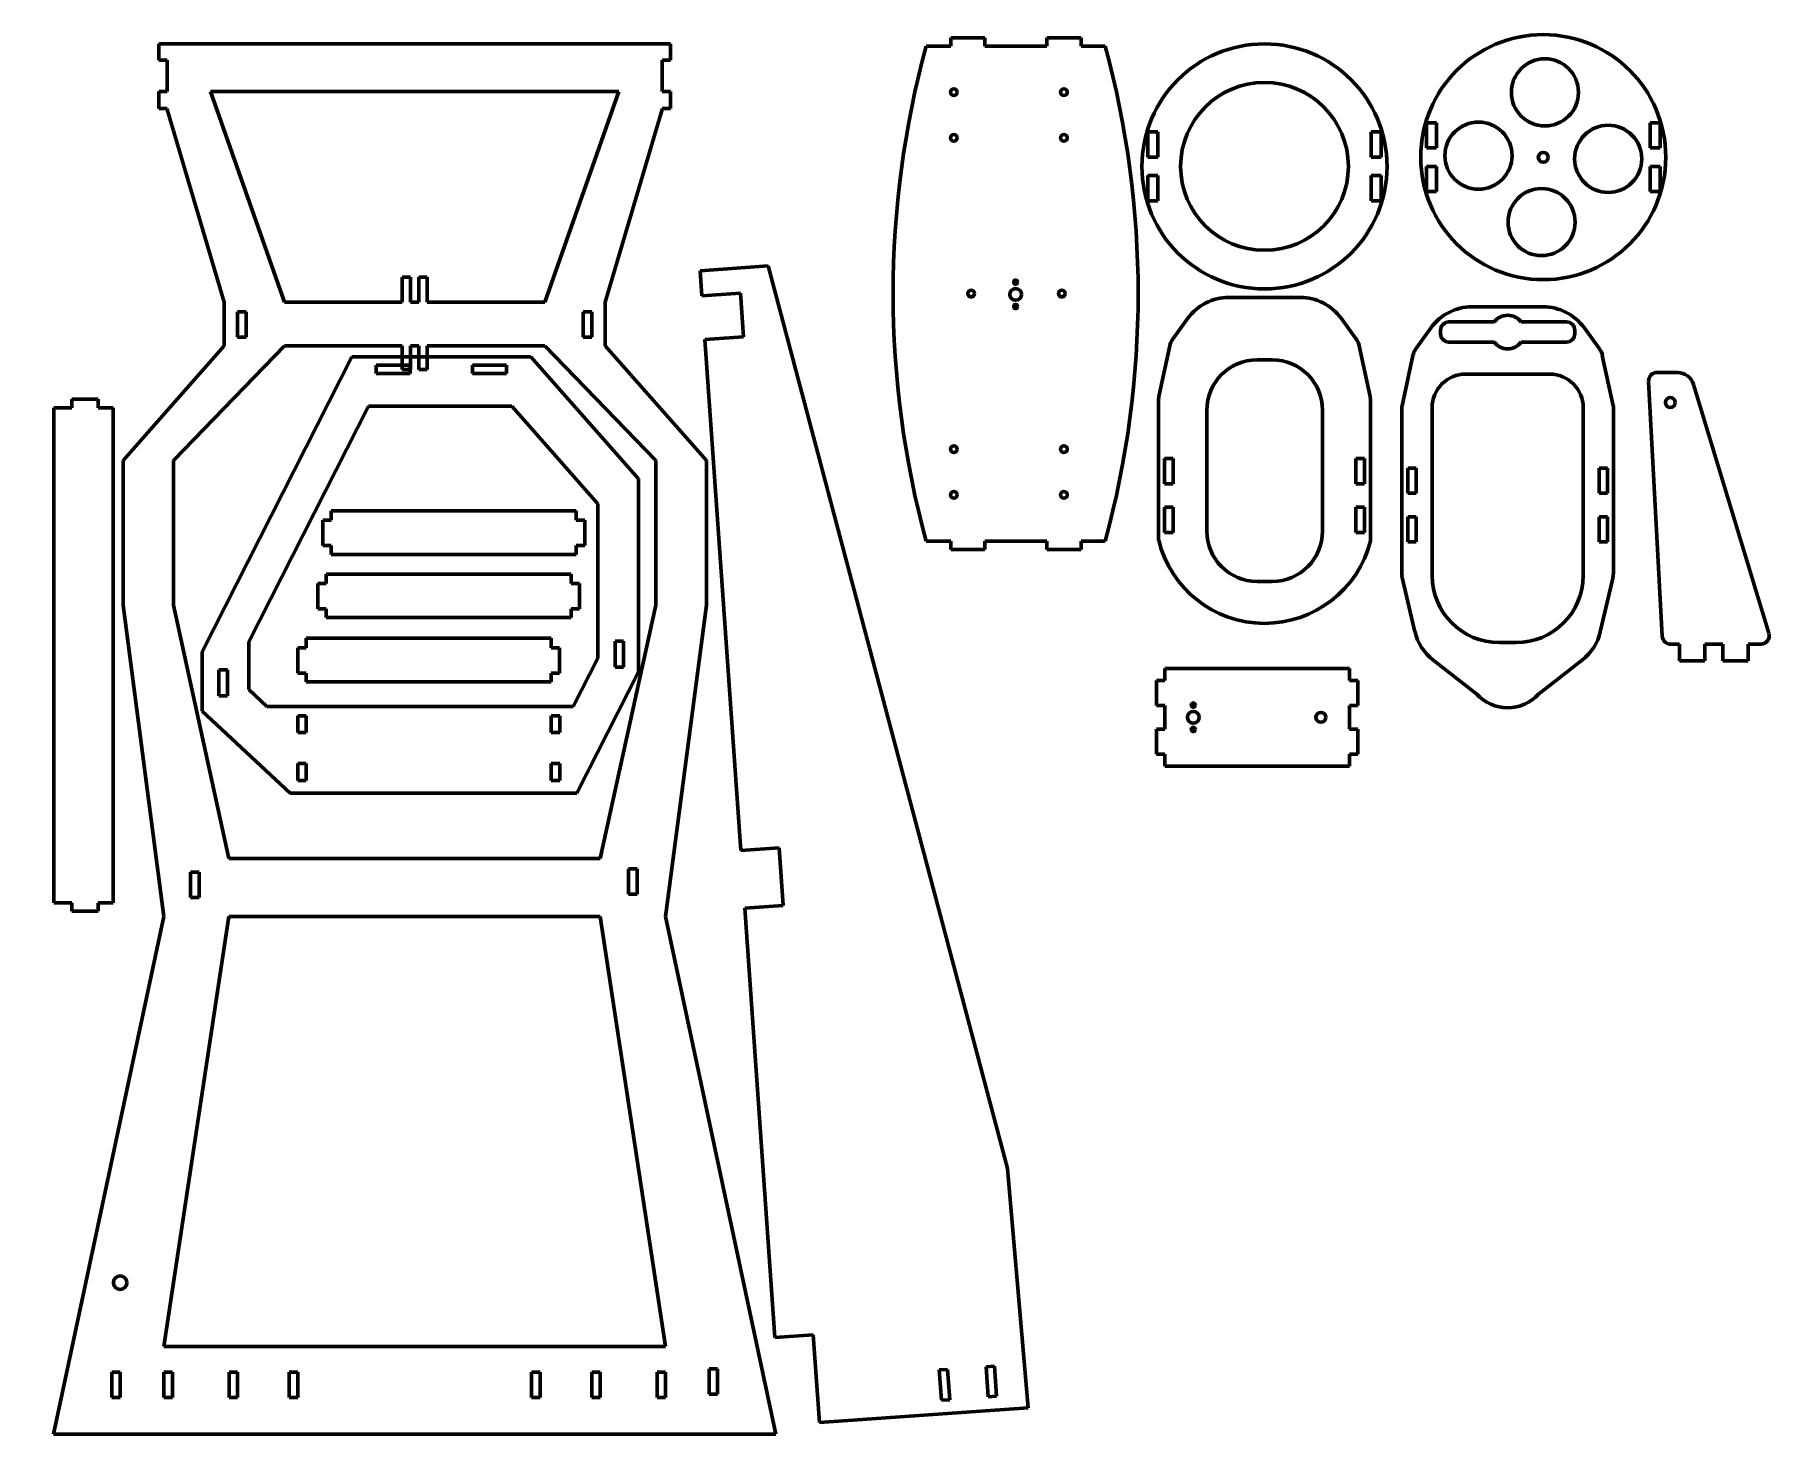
# Model space of a CAD drawing. Header units: millimetres. Extents: x -6 to 1028, y 65 to 899.
import ezdxf

# ---------------------------------------------------------------- set-up
doc = ezdxf.new("R2010")
doc.units = ezdxf.units.MM
doc.linetypes.add('K5LT_BASIC', pattern=[0])
doc.layers.add('Системный слой (1)', color=252, linetype='Continuous', true_color=0x909090)

msp = doc.modelspace()

# ---------------------------------------------------------------- linework, layer by layer
at = {"layer": 'Системный слой (1)', "color": 150, "linetype": 'K5LT_BASIC', "lineweight": 60, "true_color": 0x0080ff}
for p, q in [((67.9, 893.9), (67.9, 884.1)), ((372.9, 893.9), (67.9, 893.9)), ((372.9, 884.1), (372.9, 893.9)), ((539.8, 892.6), (525.2, 892.6)), ((560.1, 897.6), (539.8, 897.6)), ((539.8, 897.6), (539.8, 892.6)), ((560.1, 892.6), (560.1, 897.6)), ((597.1, 892.6), (560.1, 892.6)), ((617.5, 897.6), (597.1, 897.6)), ((597.1, 897.6), (597.1, 892.6)), ((617.5, 892.6), (617.5, 897.6)), ((631.8, 892.6), (617.5, 892.6)), ((67.9, 884.1), (72.9, 884.1)), ((72.9, 884.1), (72.9, 865.5)), ((367.9, 884.1), (372.9, 884.1)), ((367.9, 865.5), (367.9, 884.1)), ((67.9, 865.5), (67.9, 855.3)), ((72.9, 865.5), (67.9, 865.5)), ((98.7, 865.5), (142.8, 739.9)), ((342.1, 865.5), (98.7, 865.5)), ((298, 739.9), (342.1, 865.5)), ((372.9, 865.5), (367.9, 865.5)), ((372.9, 855.3), (372.9, 865.5)), ((67.9, 855.3), (72.9, 855.3)), ((72.9, 855.3), (72.9, 854.8)), ((72.9, 854.8), (106.9, 739.9)), ((333.9, 739.9), (367.9, 854.8)), ((367.9, 855.3), (372.9, 855.3)), ((367.9, 854.8), (367.9, 855.3)), ((657.2, 841.4), (657.2, 826.4)), ((663.2, 841.4), (657.2, 841.4)), ((663.2, 826.4), (663.2, 841.4)), ((796.4, 841.4), (790.4, 841.4)), ((790.4, 841.4), (790.4, 826.4)), ((796.4, 826.4), (796.4, 841.4)), ((829.3, 846.9), (823.3, 846.9)), ((823.3, 846.9), (823.3, 831.9)), ((829.3, 831.9), (829.3, 846.9)), ((956.6, 846.9), (956.6, 831.9)), ((962.6, 846.9), (956.6, 846.9)), ((962.6, 831.9), (962.6, 846.9)), ((823.3, 831.9), (829.3, 831.9)), ((956.6, 831.9), (962.6, 831.9)), ((657.2, 826.4), (663.2, 826.4)), ((790.4, 826.4), (796.4, 826.4)), ((823.3, 820.9), (823.3, 805.9)), ((829.3, 820.9), (823.3, 820.9)), ((829.3, 805.9), (829.3, 820.9)), ((962.6, 820.9), (956.6, 820.9)), ((956.6, 820.9), (956.6, 805.9)), ((962.6, 805.9), (962.6, 820.9)), ((657.2, 815.4), (657.2, 800.4)), ((663.2, 815.4), (657.2, 815.4)), ((663.2, 800.4), (663.2, 815.4)), ((790.4, 815.4), (790.4, 800.4)), ((796.4, 815.4), (790.4, 815.4)), ((796.4, 800.4), (796.4, 815.4)), ((657.2, 800.4), (663.2, 800.4)), ((790.4, 800.4), (796.4, 800.4)), ((823.3, 805.9), (829.3, 805.9)), ((956.6, 805.9), (962.6, 805.9)), ((212.9, 754.9), (217.9, 754.9)), ((212.9, 739.9), (212.9, 754.9)), ((217.9, 754.9), (217.9, 739.9)), ((222.9, 754.9), (227.9, 754.9)), ((222.9, 739.9), (222.9, 754.9)), ((227.9, 754.9), (227.9, 739.9)), ((390.5, 758.7), (431, 761.6)), ((391.6, 743.8), (390.5, 758.7)), ((431, 761.6), (573.6, 223.7)), ((414.5, 745.4), (391.6, 743.8)), ((416.3, 719.4), (414.5, 745.4)), ((106.9, 739.9), (106.9, 713.9)), ((119.9, 734.3), (114.9, 734.3)), ((114.9, 734.3), (114.9, 719.2)), ((119.9, 719.2), (119.9, 734.3)), ((142.8, 739.9), (212.9, 739.9)), ((217.9, 739.9), (222.9, 739.9)), ((227.9, 739.9), (298, 739.9)), ((320.9, 734.3), (320.9, 719.2)), ((325.9, 734.3), (320.9, 734.3)), ((325.9, 719.2), (325.9, 734.3)), ((333.9, 713.9), (333.9, 739.9)), ((748.1, 742.8), (705.5, 742.8)), ((850.4, 737.2), (892.9, 737.2)), ((681.2, 730.4), (672, 717.7)), ((781.6, 717.7), (772.4, 730.4)), ((816.9, 712.1), (826.1, 724.8)), ((836.7, 728.2), (863.7, 728.2)), ((879.7, 728.2), (906.7, 728.2)), ((917.2, 724.8), (926.5, 712.1)), ((106.9, 713.9), (46.6, 645.7)), ((142.8, 713.9), (76.7, 645.7)), ((114.9, 719.2), (119.9, 719.2)), ((212.9, 713.9), (142.8, 713.9)), ((212.9, 699.9), (212.9, 713.9)), ((222.9, 713.9), (217.9, 713.9)), ((217.9, 713.9), (217.9, 699.9)), ((222.9, 699.9), (222.9, 713.9)), ((227.9, 713.9), (227.9, 699.9)), ((298, 713.9), (227.9, 713.9)), ((364.1, 645.7), (298, 713.9)), ((320.9, 719.2), (325.9, 719.2)), ((394.2, 645.7), (333.9, 713.9)), ((393.4, 717.8), (416.3, 719.4)), ((414.7, 413.2), (393.4, 717.8)), ((670.3, 713.9), (663.9, 683.8)), ((789.7, 683.8), (783.2, 713.9)), ((831.7, 721.2), (831.7, 723.2)), ((863.7, 716.2), (836.7, 716.2)), ((906.7, 716.2), (879.7, 716.2)), ((911.7, 723.2), (911.7, 721.2)), ((93.8, 531.7), (182.9, 707.5)), ((182.9, 707.5), (289.7, 707.5)), ((289.7, 707.5), (353.8, 634.7)), ((731.4, 705.6), (722.4, 705.6)), ((808.8, 678.2), (815.2, 708.3)), ((928.1, 708.3), (934.5, 678.2)), ((197.5, 697.5), (197.5, 702.5)), ((197.5, 702.5), (217.8, 702.5)), ((217.8, 697.5), (197.5, 697.5)), ((217.9, 699.9), (212.9, 699.9)), ((217.8, 702.5), (217.8, 697.5)), ((227.9, 699.9), (222.9, 699.9)), ((254.8, 697.5), (254.8, 702.5)), ((254.8, 702.5), (275.1, 702.5)), ((275.1, 697.5), (254.8, 697.5)), ((275.1, 702.5), (275.1, 697.5)), ((846.7, 697.1), (896.7, 697.1)), ((955.7, 692.8), (963.8, 541)), ((972.9, 698.1), (960.7, 698.1)), ((1027.4, 542.7), (982.4, 691)), ((5.3, 382.1), (5.3, 677.1)), ((5.3, 677.1), (16.1, 677.1)), ((16.1, 682.1), (31.7, 682.1)), ((16.1, 677.1), (16.1, 682.1)), ((31.7, 682.1), (31.7, 677.1)), ((31.7, 677.1), (40.8, 677.1)), ((40.8, 677.1), (40.8, 382.1)), ((121.5, 537.5), (192.8, 678.1)), ((192.8, 678.1), (278.2, 678.1)), ((278.2, 678.1), (329.5, 619.8)), ((663.7, 681.7), (663.7, 598.2)), ((692.4, 675.6), (692.4, 603.6)), ((761.4, 603.6), (761.4, 675.6)), ((789.9, 597.7), (789.9, 681.7)), ((808.6, 578.3), (808.6, 676.1)), ((826.7, 577.1), (826.7, 677.1)), ((916.7, 677.1), (916.7, 577.1)), ((934.8, 676.1), (934.8, 580.6)), ((46.6, 645.7), (46.6, 559.4)), ((76.7, 645.7), (76.7, 559.4)), ((364.1, 559.4), (364.1, 645.7)), ((394.2, 559.4), (394.2, 645.7)), ((667.3, 646.8), (667.3, 631.8)), ((672.3, 646.8), (667.3, 646.8)), ((672.3, 631.8), (672.3, 646.8)), ((781.3, 646.8), (781.3, 631.8)), ((786.3, 646.8), (781.3, 646.8)), ((786.3, 631.8), (786.3, 646.8)), ((812.2, 626.1), (812.2, 641.1)), ((812.2, 641.1), (817.2, 641.1)), ((817.2, 641.1), (817.2, 626.1)), ((926.2, 641.1), (931.2, 641.1)), ((926.2, 626.1), (926.2, 641.1)), ((931.2, 641.1), (931.2, 626.1)), ((353.8, 634.7), (353.8, 519.8)), ((667.3, 631.8), (672.3, 631.8)), ((781.3, 631.8), (786.3, 631.8)), ((817.2, 626.1), (812.2, 626.1)), ((931.2, 626.1), (926.2, 626.1)), ((165.7, 610.1), (165.7, 595)), ((170.7, 610.1), (165.7, 610.1)), ((316.7, 615.7), (170.7, 615.7)), ((170.7, 615.7), (170.7, 610.1)), ((316.7, 610.1), (316.7, 615.7)), ((321.7, 610.1), (316.7, 610.1)), ((321.7, 595), (321.7, 610.1)), ((329.5, 619.8), (329.5, 527.9)), ((667.3, 617.8), (667.3, 602.8)), ((672.3, 617.8), (667.3, 617.8)), ((672.3, 602.8), (672.3, 617.8)), ((786.3, 617.8), (781.3, 617.8)), ((781.3, 617.8), (781.3, 602.8)), ((786.3, 602.8), (786.3, 617.8)), ((812.2, 597.1), (812.2, 612.1)), ((812.2, 612.1), (817.2, 612.1)), ((817.2, 612.1), (817.2, 597.1)), ((926.2, 612.1), (931.2, 612.1)), ((926.2, 597.1), (926.2, 612.1)), ((931.2, 612.1), (931.2, 597.1)), ((667.3, 602.8), (672.3, 602.8)), ((781.3, 602.8), (786.3, 602.8)), ((165.7, 595), (170.7, 595)), ((170.7, 595), (170.7, 589.7)), ((170.7, 589.7), (316.7, 589.7)), ((316.7, 595), (321.7, 595)), ((316.7, 589.7), (316.7, 595)), ((525.2, 597.6), (539.8, 597.6)), ((539.8, 597.6), (539.8, 592.6)), ((539.8, 592.6), (560.1, 592.6)), ((560.1, 592.6), (560.1, 597.6)), ((560.1, 597.6), (597.1, 597.6)), ((597.1, 597.6), (597.1, 592.6)), ((597.1, 592.6), (617.5, 592.6)), ((617.5, 592.6), (617.5, 597.6)), ((617.5, 597.6), (631.8, 597.6)), ((817.2, 597.1), (812.2, 597.1)), ((931.2, 597.1), (926.2, 597.1)), ((162.7, 572.4), (162.7, 557.3)), ((167.7, 572.4), (162.7, 572.4)), ((313.7, 578), (167.7, 578)), ((167.7, 578), (167.7, 572.4)), ((313.7, 572.4), (313.7, 578)), ((318.7, 572.4), (313.7, 572.4)), ((318.7, 557.3), (318.7, 572.4)), ((722.4, 573.6), (731.4, 573.6)), ((816.4, 543.6), (808.8, 576)), ((934, 573.8), (926.9, 543.6)), ((46.6, 559.4), (71, 374)), ((76.7, 559.4), (109.7, 408.5)), ((331, 408.5), (364.1, 559.4)), ((369.8, 374), (394.2, 559.4)), ((162.7, 557.3), (167.7, 557.3)), ((167.7, 557.3), (167.7, 552)), ((167.7, 552), (313.7, 552)), ((313.7, 557.3), (318.7, 557.3)), ((313.7, 552), (313.7, 557.3)), ((301.7, 539.8), (155.7, 539.8)), ((155.7, 539.8), (155.7, 534.1)), ((301.7, 534.1), (301.7, 539.8)), ((339.8, 537.9), (344.8, 537.9)), ((339.8, 522.4), (339.8, 537.9)), ((344.8, 537.9), (344.8, 522.4)), ((93.8, 496.3), (93.8, 531.7)), ((121.5, 509.1), (121.5, 537.5)), ((150.7, 534.1), (150.7, 519)), ((155.7, 534.1), (150.7, 534.1)), ((306.7, 534.1), (301.7, 534.1)), ((306.7, 519), (306.7, 534.1)), ((329.5, 527.9), (314.8, 499)), ((876.7, 537.1), (866.7, 537.1)), ((968.8, 536.2), (974.1, 536.2)), ((974.1, 536.2), (974.1, 526.2)), ((989.1, 526.2), (989.1, 536.2)), ((989.1, 536.2), (1000, 536.2)), ((1000, 536.2), (1000, 526.2)), ((1015, 536.2), (1022.6, 536.2)), ((1015, 526.2), (1015, 536.2)), ((103.8, 520.9), (108.8, 520.9)), ((103.8, 505.4), (103.8, 520.9)), ((108.8, 520.9), (108.8, 505.4)), ((150.7, 519), (155.7, 519)), ((155.7, 519), (155.7, 513.8)), ((301.7, 519), (306.7, 519)), ((301.7, 513.8), (301.7, 519)), ((353.8, 519.8), (317.1, 447.5)), ((344.8, 522.4), (339.8, 522.4)), ((667.4, 514.6), (667.4, 521.6)), ((667.4, 521.6), (777.4, 521.6)), ((777.4, 521.6), (777.4, 514.6)), ((853.3, 506.4), (827.2, 526.8)), ((916.2, 526.8), (890.1, 506.4)), ((974.1, 526.2), (989.1, 526.2)), ((1000, 526.2), (1015, 526.2)), ((132.3, 499), (121.5, 509.1)), ((155.7, 513.8), (301.7, 513.8)), ((662.4, 514.6), (667.4, 514.6)), ((662.4, 499.6), (662.4, 514.6)), ((777.4, 514.6), (782.4, 514.6)), ((782.4, 514.6), (782.4, 499.6)), ((146.2, 447.5), (93.8, 496.3)), ((108.8, 505.4), (103.8, 505.4)), ((314.8, 499), (132.3, 499)), ((667.4, 499.6), (662.4, 499.6)), ((667.4, 485.6), (667.4, 499.6)), ((782.4, 499.6), (777.4, 499.6)), ((777.4, 499.6), (777.4, 485.6)), ((150.8, 493.5), (155.8, 493.5)), ((150.8, 483.6), (150.8, 493.5)), ((155.8, 493.5), (155.8, 483.6)), ((301.8, 493.5), (306.8, 493.5)), ((301.8, 483.6), (301.8, 493.5)), ((306.8, 493.5), (306.8, 483.6)), ((155.8, 483.6), (150.8, 483.6)), ((306.8, 483.6), (301.8, 483.6)), ((662.4, 470.6), (662.4, 485.6)), ((662.4, 485.6), (667.4, 485.6)), ((777.4, 485.6), (782.4, 485.6)), ((782.4, 485.6), (782.4, 470.6)), ((667.4, 470.6), (662.4, 470.6)), ((667.4, 463.6), (667.4, 470.6)), ((782.4, 470.6), (777.4, 470.6)), ((777.4, 470.6), (777.4, 463.6)), ((150.8, 454.9), (150.8, 465)), ((150.8, 465), (155.8, 465)), ((155.8, 454.9), (150.8, 454.9)), ((155.8, 465), (155.8, 454.9)), ((301.8, 454.9), (301.8, 465)), ((301.8, 465), (306.8, 465)), ((306.8, 454.9), (301.8, 454.9)), ((306.8, 465), (306.8, 454.9)), ((777.4, 463.6), (667.4, 463.6)), ((317.1, 447.5), (146.2, 447.5)), ((437.6, 414.8), (414.7, 413.2)), ((440, 380.4), (437.6, 414.8)), ((109.7, 408.5), (331, 408.5)), ((91.9, 400.3), (86.9, 400.3)), ((86.9, 400.3), (86.9, 385.2)), ((91.9, 385.2), (91.9, 400.3)), ((352.9, 402.3), (347.9, 402.3)), ((347.9, 402.3), (347.9, 387.2)), ((352.9, 387.2), (352.9, 402.3)), ((86.9, 385.2), (91.9, 385.2)), ((347.9, 387.2), (352.9, 387.2)), ((71, 374), (5.1, 65.4)), ((16.1, 382.1), (5.3, 382.1)), ((16.1, 377.1), (16.1, 382.1)), ((31.7, 377.1), (16.1, 377.1)), ((40.8, 382.1), (31.7, 382.1)), ((31.7, 382.1), (31.7, 377.1)), ((109.7, 374), (71, 117.6)), ((331, 374), (109.7, 374)), ((369.8, 117.6), (331, 374)), ((435.7, 65.4), (369.8, 374)), ((417.1, 378.8), (440, 380.4)), ((435, 123), (417.1, 378.8)), ((573.6, 223.7), (585.9, 81.2)), ((457.9, 124.6), (435, 123)), ((461.6, 72.5), (457.9, 124.6)), ((71, 117.6), (369.8, 117.6)), ((400.9, 104.3), (395.9, 104.3)), ((395.9, 104.3), (395.9, 89.2)), ((400.9, 89.2), (400.9, 104.3)), ((533, 103.7), (538, 104)), ((534.3, 85.7), (533, 103.7)), ((538, 104), (539.3, 86)), ((561, 105.6), (566, 106)), ((562.2, 87.6), (561, 105.6)), ((566, 106), (567.2, 88)), ((44.9, 102.3), (39.9, 102.3)), ((39.9, 102.3), (39.9, 87.2)), ((44.9, 87.2), (44.9, 102.3)), ((71, 102.3), (71, 87.2)), ((76, 102.3), (71, 102.3)), ((76, 87.2), (76, 102.3)), ((109.9, 102.3), (109.9, 87.2)), ((114.9, 102.3), (109.9, 102.3)), ((114.9, 87.2), (114.9, 102.3)), ((150.7, 102.3), (145.7, 102.3)), ((145.7, 102.3), (145.7, 87.2)), ((150.7, 87.2), (150.7, 102.3)), ((290.1, 102.3), (290.1, 87.2)), ((295.1, 102.3), (290.1, 102.3)), ((295.1, 87.2), (295.1, 102.3)), ((330.9, 102.3), (325.9, 102.3)), ((325.9, 102.3), (325.9, 87.2)), ((330.9, 87.2), (330.9, 102.3)), ((369.8, 102.3), (364.8, 102.3)), ((364.8, 102.3), (364.8, 87.2)), ((369.8, 87.2), (369.8, 102.3)), ((39.9, 87.2), (44.9, 87.2)), ((71, 87.2), (76, 87.2)), ((109.9, 87.2), (114.9, 87.2)), ((145.7, 87.2), (150.7, 87.2)), ((290.1, 87.2), (295.1, 87.2)), ((325.9, 87.2), (330.9, 87.2)), ((364.8, 87.2), (369.8, 87.2)), ((395.9, 89.2), (400.9, 89.2)), ((539.3, 86), (534.3, 85.7)), ((567.2, 88), (562.2, 87.6)), ((585.9, 81.2), (461.6, 72.5)), ((5.1, 65.4), (435.7, 65.4))]:
    msp.add_line(p, q, dxfattribs=at)
for centre, radius in [((892.9, 826.4), 73), ((726.8, 820.9), 73), ((893.9, 865), 20), ((726.8, 820.9), 50), ((541.7, 865.1), 2), ((607.3, 865.1), 2), ((541.7, 837.9), 2), ((607.3, 837.9), 2), ((854.3, 827.3), 20), ((931.6, 825.4), 20), ((892.9, 826.3), 2.95), ((891.9, 787.7), 20), ((552, 745.1), 2), ((578.5, 744.6), 3.5), ((578.5, 751.9), 1.25), ((606, 745.1), 2), ((578.5, 737.4), 1.25), ((968.6, 680.2), 2.95), ((541.7, 652.4), 2), ((607.3, 652.4), 2), ((541.7, 625.2), 2), ((607.3, 625.2), 2), ((684.4, 492.6), 3.5), ((684.4, 499.9), 1.25), ((684.4, 485.4), 1.25), ((760.4, 492.6), 2.95), ((44.9, 155.7), 4)]:
    msp.add_circle(centre, radius, dxfattribs=at)
for centre, radius, start, end in [((1068.7, 745.1), 563.2, 164.8161, 195.1839), ((88.3, 745.1), 563.2, 344.8161, 15.1839), ((705.5, 712.8), 30, 90, 144.0721), ((748.1, 712.8), 30, 35.9279, 90), ((850.4, 707.2), 30, 90, 144.0721), ((892.9, 707.2), 30, 35.9279, 90), ((836.7, 723.2), 5, 90, 180), ((871.7, 722.2), 10, 36.8699, 143.1301), ((906.7, 723.2), 5, 0, 90), ((680.1, 711.8), 10, 144.0721, 168), ((773.5, 711.8), 10, 12, 35.9279), ((836.7, 721.2), 5, 180, 270), ((871.7, 722.2), 10, 216.8699, 323.1301), ((906.7, 721.2), 5, 270, 0), ((722.4, 675.6), 30, 90, 180), ((731.4, 675.6), 30, 0, 90), ((825, 706.2), 10, 144.0721, 168), ((918.4, 706.2), 10, 12, 35.9279), ((846.7, 677.1), 20, 90, 180), ((896.7, 677.1), 20, 0, 90), ((960.7, 693.1), 5, 90, 183.0496), ((972.9, 688.1), 10, 16.8654, 90), ((673.7, 681.7), 10, 168, 180), ((779.9, 681.7), 10, 0, 12), ((818.6, 676.1), 10, 168, 180), ((924.8, 676.1), 10, 0, 12), ((722.4, 603.6), 30, 180, 270), ((731.4, 603.6), 30, 270, 0), ((726.9, 613.6), 65, 193.6703, 345.8255), ((904.8, 580.6), 30, 346.8286, 0), ((818.6, 578.3), 10, 180, 193.1714), ((866.7, 577.1), 40, 180, 270), ((876.7, 577.1), 40, 270, 0), ((845.7, 550.4), 30, 193.1714, 232), ((897.7, 550.4), 30, 308, 346.8286), ((968.8, 541.2), 5, 183.0496, 270), ((1022.6, 541.2), 5, 270, 16.8654), ((871.7, 523.3), 25, 222.5669, 317.4331)]:
    msp.add_arc(centre, radius, start, end, dxfattribs=at)

doc.saveas('drawing.dxf')
